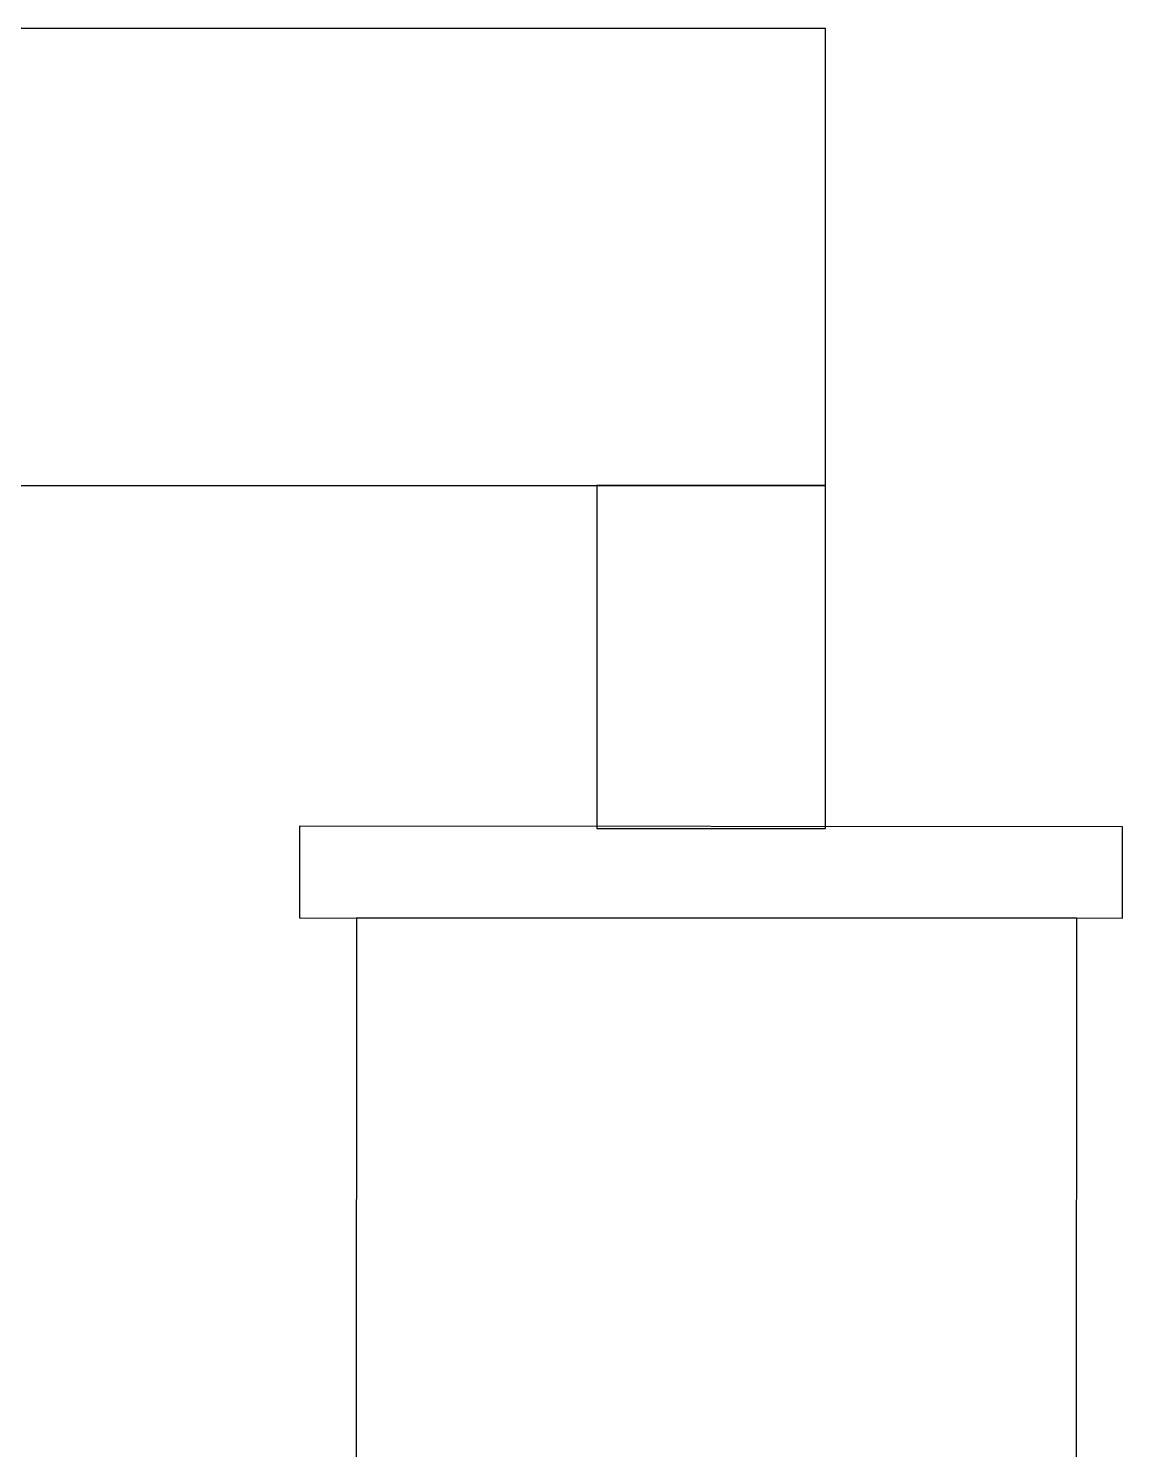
# Model space of a CAD drawing. Extents: x -381 to 213, y -63 to 250.
# Drawn here: x 71.09 to 95.02, y 218.44 to 249.52 of the extents above; entities that cross this region are included whole.
import ezdxf

# ---------------------------------------------------------------- set-up
doc = ezdxf.new("R2010")
doc.units = 0
doc.header["$MEASUREMENT"] = 0
doc.linetypes.add('K5LT_BASIC', pattern=[0])
doc.layers.add('Системный слой', color=7, linetype='Continuous')

# ---------------------------------------------------------------- blocks, each defined once
blk = doc.blocks.new('*U')
at = {"layer": 'Системный слой', "color": 5, "linetype": 'K5LT_BASIC'}
for p, q in [((107.35, 106.308), (-120.65, 106.308)), ((107.35, 96.308), (107.35, 106.308)), ((-120.65, 96.308), (107.35, 96.308)), ((107.35, 96.308), (102.35, 96.308)), ((102.35, 96.308), (102.35, 88.808)), ((107.35, 88.808), (107.35, 96.308)), ((95.85, 88.857), (95.849, 86.857)), ((113.85, 88.847), (95.85, 88.857)), ((102.35, 88.808), (107.35, 88.808)), ((113.849, 86.847), (113.85, 88.847)), ((95.849, 86.857), (113.849, 86.847)), ((97.099, 86.856), (97.07, 33.856)), ((112.849, 86.848), (97.099, 86.856)), ((112.82, 33.848), (112.849, 86.848))]:
    blk.add_line(p, q, dxfattribs=at)
blk = doc.blocks.new('*F')
at = {"layer": 'Системный слой'}
blk.add_blockref('*U', (0, 0), dxfattribs=at)
blk.add_blockref('*U', (0, 0), dxfattribs=at)
blk.add_blockref('*U', (0, 0), dxfattribs=at)
blk.add_blockref('*U', (0, 0), dxfattribs=at)
blk.add_blockref('*U', (0, 0), dxfattribs=at)
blk.add_blockref('*U', (0, 0), dxfattribs=at)
blk.add_blockref('*U', (0, 0), dxfattribs=at)
blk.add_blockref('*U', (0, 0), dxfattribs=at)
blk.add_blockref('*U', (0, 0), dxfattribs=at)
blk.add_blockref('*U', (0, 0), dxfattribs=at)
blk.add_blockref('*U', (0, 0), dxfattribs=at)
blk.add_blockref('*U', (0, 0), dxfattribs=at)
blk.add_blockref('*U', (0, 0), dxfattribs=at)
blk.add_blockref('*U', (0, 0), dxfattribs=at)
blk.add_blockref('*U', (0, 0), dxfattribs=at)
blk.add_blockref('*U', (0, 0), dxfattribs=at)
blk.add_blockref('*U', (0, 0), dxfattribs=at)
blk.add_blockref('*U', (0, 0), dxfattribs=at)
blk.add_blockref('*U', (0, 0), dxfattribs=at)
blk.add_blockref('*U', (0, 0), dxfattribs=at)
blk.add_blockref('*U', (0, 0), dxfattribs=at)
blk.add_blockref('*U', (0, 0), dxfattribs=at)
blk.add_blockref('*U', (0, 0), dxfattribs=at)
blk.add_blockref('*U', (0, 0), dxfattribs=at)
blk.add_blockref('*U', (0, 0), dxfattribs=at)
blk.add_blockref('*U', (0, 0), dxfattribs=at)
blk.add_blockref('*U', (0, 0), dxfattribs=at)
blk.add_blockref('*U', (0, 0), dxfattribs=at)
blk.add_blockref('*U', (0, 0), dxfattribs=at)
blk.add_blockref('*U', (0, 0), dxfattribs=at)
blk.add_blockref('*U', (0, 0), dxfattribs=at)
blk.add_blockref('*U', (0, 0), dxfattribs=at)
blk.add_blockref('*U', (0, 0), dxfattribs=at)
blk.add_blockref('*U', (0, 0), dxfattribs=at)
blk.add_blockref('*U', (0, 0), dxfattribs=at)
blk.add_blockref('*U', (0, 0), dxfattribs=at)
blk.add_blockref('*U', (0, 0), dxfattribs=at)
blk.add_blockref('*U', (0, 0), dxfattribs=at)
blk.add_blockref('*U', (0, 0), dxfattribs=at)
blk.add_blockref('*U', (0, 0), dxfattribs=at)
blk.add_blockref('*U', (0, 0), dxfattribs=at)
blk.add_blockref('*U', (0, 0), dxfattribs=at)
blk.add_blockref('*U', (0, 0), dxfattribs=at)
blk.add_blockref('*U', (0, 0), dxfattribs=at)
blk.add_blockref('*U', (0, 0), dxfattribs=at)
blk.add_blockref('*U', (0, 0), dxfattribs=at)
blk.add_blockref('*U', (0, 0), dxfattribs=at)
blk.add_blockref('*U', (0, 0), dxfattribs=at)
blk.add_blockref('*U', (0, 0), dxfattribs=at)
blk.add_blockref('*U', (0, 0), dxfattribs=at)
blk.add_blockref('*U', (0, 0), dxfattribs=at)
blk.add_blockref('*U', (0, 0), dxfattribs=at)
blk.add_blockref('*U', (0, 0), dxfattribs=at)
blk.add_blockref('*U', (0, 0), dxfattribs=at)
blk.add_blockref('*U', (0, 0), dxfattribs=at)
blk.add_blockref('*U', (0, 0), dxfattribs=at)
blk.add_blockref('*U', (0, 0), dxfattribs=at)
blk.add_blockref('*U', (0, 0), dxfattribs=at)
blk.add_blockref('*U', (0, 0), dxfattribs=at)
blk.add_blockref('*U', (0, 0), dxfattribs=at)
blk.add_blockref('*U', (0, 0), dxfattribs=at)
blk.add_blockref('*U', (0, 0), dxfattribs=at)
blk.add_blockref('*U', (0, 0), dxfattribs=at)
blk.add_blockref('*U', (0, 0), dxfattribs=at)
blk.add_blockref('*U', (0, 0), dxfattribs=at)
blk.add_blockref('*U', (0, 0), dxfattribs=at)
blk.add_blockref('*U', (0, 0), dxfattribs=at)
blk.add_blockref('*U', (0, 0), dxfattribs=at)
blk.add_blockref('*U', (0, 0), dxfattribs=at)
blk.add_blockref('*U', (0, 0), dxfattribs=at)
blk.add_blockref('*U', (0, 0), dxfattribs=at)
blk.add_blockref('*U', (0, 0), dxfattribs=at)
blk.add_blockref('*U', (0, 0), dxfattribs=at)
blk.add_blockref('*U', (0, 0), dxfattribs=at)
blk.add_blockref('*U', (0, 0), dxfattribs=at)
blk.add_blockref('*U', (0, 0), dxfattribs=at)
blk.add_blockref('*U', (0, 0), dxfattribs=at)
blk.add_blockref('*U', (0, 0), dxfattribs=at)
blk.add_blockref('*U', (0, 0), dxfattribs=at)
blk.add_blockref('*U', (0, 0), dxfattribs=at)
blk.add_blockref('*U', (0, 0), dxfattribs=at)
blk.add_blockref('*U', (0, 0), dxfattribs=at)
blk.add_blockref('*U', (0, 0), dxfattribs=at)
blk.add_blockref('*U', (0, 0), dxfattribs=at)
blk.add_blockref('*U', (0, 0), dxfattribs=at)
blk.add_blockref('*U', (0, 0), dxfattribs=at)
blk.add_blockref('*U', (0, 0), dxfattribs=at)
blk.add_blockref('*U', (0, 0), dxfattribs=at)
blk.add_blockref('*U', (0, 0), dxfattribs=at)
blk.add_blockref('*U', (0, 0), dxfattribs=at)
blk.add_blockref('*U', (0, 0), dxfattribs=at)
blk.add_blockref('*U', (0, 0), dxfattribs=at)
blk.add_blockref('*U', (0, 0), dxfattribs=at)
blk.add_blockref('*U', (0, 0), dxfattribs=at)
blk.add_blockref('*U', (0, 0), dxfattribs=at)
blk.add_blockref('*U', (0, 0), dxfattribs=at)
blk.add_blockref('*U', (0, 0), dxfattribs=at)
blk.add_blockref('*U', (0, 0), dxfattribs=at)
blk.add_blockref('*U', (0, 0), dxfattribs=at)
blk.add_blockref('*U', (0, 0), dxfattribs=at)
blk.add_blockref('*U', (0, 0), dxfattribs=at)
blk.add_blockref('*U', (0, 0), dxfattribs=at)
blk.add_blockref('*U', (0, 0), dxfattribs=at)
blk.add_blockref('*U', (0, 0), dxfattribs=at)
blk.add_blockref('*U', (0, 0), dxfattribs=at)
blk.add_blockref('*U', (0, 0), dxfattribs=at)
blk.add_blockref('*U', (0, 0), dxfattribs=at)
blk.add_blockref('*U', (0, 0), dxfattribs=at)
blk.add_blockref('*U', (0, 0), dxfattribs=at)
blk.add_blockref('*U', (0, 0), dxfattribs=at)
blk.add_blockref('*U', (0, 0), dxfattribs=at)
blk.add_blockref('*U', (0, 0), dxfattribs=at)
blk.add_blockref('*U', (0, 0), dxfattribs=at)
blk.add_blockref('*U', (0, 0), dxfattribs=at)
blk.add_blockref('*U', (0, 0), dxfattribs=at)
blk.add_blockref('*U', (0, 0), dxfattribs=at)
blk.add_blockref('*U', (0, 0), dxfattribs=at)
blk.add_blockref('*U', (0, 0), dxfattribs=at)
blk.add_blockref('*U', (0, 0), dxfattribs=at)
blk.add_blockref('*U', (0, 0), dxfattribs=at)
blk.add_blockref('*U', (0, 0), dxfattribs=at)
blk.add_blockref('*U', (0, 0), dxfattribs=at)
blk.add_blockref('*U', (0, 0), dxfattribs=at)
blk.add_blockref('*U', (0, 0), dxfattribs=at)
blk.add_blockref('*U', (0, 0), dxfattribs=at)
blk.add_blockref('*U', (0, 0), dxfattribs=at)
blk.add_blockref('*U', (0, 0), dxfattribs=at)
blk.add_blockref('*U', (0, 0), dxfattribs=at)
blk.add_blockref('*U', (0, 0), dxfattribs=at)
blk.add_blockref('*U', (0, 0), dxfattribs=at)
blk.add_blockref('*U', (0, 0), dxfattribs=at)
blk.add_blockref('*U', (0, 0), dxfattribs=at)
blk.add_blockref('*U', (0, 0), dxfattribs=at)
blk.add_blockref('*U', (0, 0), dxfattribs=at)
blk.add_blockref('*U', (0, 0), dxfattribs=at)
blk.add_blockref('*U', (0, 0), dxfattribs=at)
blk.add_blockref('*U', (0, 0), dxfattribs=at)
blk.add_blockref('*U', (0, 0), dxfattribs=at)
blk.add_blockref('*U', (0, 0), dxfattribs=at)
blk.add_blockref('*U', (0, 0), dxfattribs=at)
blk.add_blockref('*U', (0, 0), dxfattribs=at)
blk.add_blockref('*U', (0, 0), dxfattribs=at)
blk.add_blockref('*U', (0, 0), dxfattribs=at)
blk.add_blockref('*U', (0, 0), dxfattribs=at)
blk.add_blockref('*U', (0, 0), dxfattribs=at)
blk.add_blockref('*U', (0, 0), dxfattribs=at)
blk.add_blockref('*U', (0, 0), dxfattribs=at)
blk.add_blockref('*U', (0, 0), dxfattribs=at)
blk.add_blockref('*U', (0, 0), dxfattribs=at)
blk.add_blockref('*U', (0, 0), dxfattribs=at)
blk.add_blockref('*U', (0, 0), dxfattribs=at)
blk.add_blockref('*U', (0, 0), dxfattribs=at)
blk.add_blockref('*U', (0, 0), dxfattribs=at)
blk.add_blockref('*U', (0, 0), dxfattribs=at)
blk.add_blockref('*U', (0, 0), dxfattribs=at)
blk.add_blockref('*U', (0, 0), dxfattribs=at)
blk.add_blockref('*U', (0, 0), dxfattribs=at)
blk.add_blockref('*U', (0, 0), dxfattribs=at)
blk.add_blockref('*U', (0, 0), dxfattribs=at)
blk.add_blockref('*U', (0, 0), dxfattribs=at)
blk.add_blockref('*U', (0, 0), dxfattribs=at)
blk.add_blockref('*U', (0, 0), dxfattribs=at)
blk.add_blockref('*U', (0, 0), dxfattribs=at)
blk.add_blockref('*U', (0, 0), dxfattribs=at)
blk.add_blockref('*U', (0, 0), dxfattribs=at)
blk.add_blockref('*U', (0, 0), dxfattribs=at)
blk.add_blockref('*U', (0, 0), dxfattribs=at)
blk.add_blockref('*U', (0, 0), dxfattribs=at)
blk.add_blockref('*U', (0, 0), dxfattribs=at)
blk.add_blockref('*U', (0, 0), dxfattribs=at)
blk.add_blockref('*U', (0, 0), dxfattribs=at)
blk.add_blockref('*U', (0, 0), dxfattribs=at)
blk.add_blockref('*U', (0, 0), dxfattribs=at)
blk.add_blockref('*U', (0, 0), dxfattribs=at)
blk.add_blockref('*U', (0, 0), dxfattribs=at)
blk.add_blockref('*U', (0, 0), dxfattribs=at)
blk.add_blockref('*U', (0, 0), dxfattribs=at)
blk.add_blockref('*U', (0, 0), dxfattribs=at)
blk.add_blockref('*U', (0, 0), dxfattribs=at)
blk.add_blockref('*U', (0, 0), dxfattribs=at)
blk.add_blockref('*U', (0, 0), dxfattribs=at)
blk.add_blockref('*U', (0, 0), dxfattribs=at)
blk.add_blockref('*U', (0, 0), dxfattribs=at)
blk.add_blockref('*U', (0, 0), dxfattribs=at)
blk.add_blockref('*U', (0, 0), dxfattribs=at)
blk.add_blockref('*U', (0, 0), dxfattribs=at)
blk.add_blockref('*U', (0, 0), dxfattribs=at)
blk.add_blockref('*U', (0, 0), dxfattribs=at)
blk.add_blockref('*U', (0, 0), dxfattribs=at)
blk.add_blockref('*U', (0, 0), dxfattribs=at)
blk.add_blockref('*U', (0, 0), dxfattribs=at)
blk.add_blockref('*U', (0, 0), dxfattribs=at)
blk.add_blockref('*U', (0, 0), dxfattribs=at)
blk.add_blockref('*U', (0, 0), dxfattribs=at)
blk.add_blockref('*U', (0, 0), dxfattribs=at)
blk.add_blockref('*U', (0, 0), dxfattribs=at)
blk.add_blockref('*U', (0, 0), dxfattribs=at)
blk.add_blockref('*U', (0, 0), dxfattribs=at)
blk.add_blockref('*U', (0, 0), dxfattribs=at)
blk.add_blockref('*U', (0, 0), dxfattribs=at)
blk.add_blockref('*U', (0, 0), dxfattribs=at)
blk.add_blockref('*U', (0, 0), dxfattribs=at)
blk.add_blockref('*U', (0, 0), dxfattribs=at)
blk.add_blockref('*U', (0, 0), dxfattribs=at)
blk.add_blockref('*U', (0, 0), dxfattribs=at)
blk.add_blockref('*U', (0, 0), dxfattribs=at)
blk.add_blockref('*U', (0, 0), dxfattribs=at)

msp = doc.modelspace()

# ---------------------------------------------------------------- block references
at = {"layer": 'Системный слой'}
msp.add_blockref('*F', (-18.831, 143.216), dxfattribs=at)

doc.saveas('drawing.dxf')
